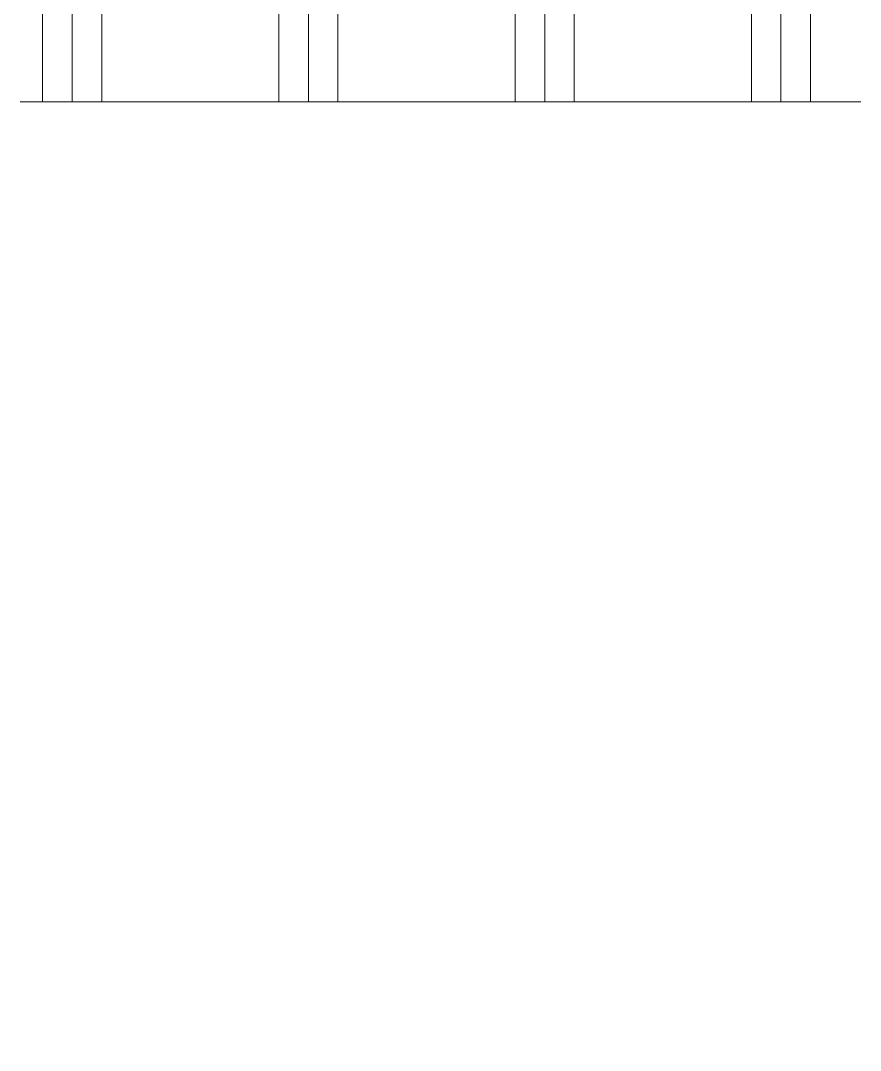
# Model space of a CAD drawing. Extents: x 65572 to 67208, y 30718 to 33598.
# Drawn here: x 66220.72 to 66229.6, y 33423.36 to 33434.26 of the extents above; entities that cross this region are included whole.
import ezdxf

# ---------------------------------------------------------------- set-up
doc = ezdxf.new("R2010")
doc.units = 0
doc.header["$LTSCALE"] = 0.5
doc.header["$MEASUREMENT"] = 0
doc.layers.add('Hatches', color=8, linetype='CONTINUOUS', lineweight=5)
doc.layers.add('Layout', color=154, linetype='CONTINUOUS', lineweight=5)

msp = doc.modelspace()

# ---------------------------------------------------------------- hatches: boundary and pattern name
at = {"layer": 'Hatches', "linetype": 'ByBlock', "true_color": 0xc9c9c9}
h = msp.add_hatch(dxfattribs=at)
h.set_pattern_fill('PLAST', color=9, scale=10, style=0)
h.set_pattern_definition([(90, (65831.572, 32663.2632), (-2.5, 2e-16), []), (90, (65831.2594, 32663.2632), (-2.5, 2e-16), []), (90, (65830.947, 32663.2632), (-2.5, 2e-16), [])])
h.paths.add_polyline_path([(66216.992, 33419.147), (66216.992, 33433.401), (66236.677, 33433.401), (66236.677, 33418.791), (66268.998, 33418.206), (66268.998, 33519.313), (66179.267, 33519.313), (66179.267, 33419.831)])

# ---------------------------------------------------------------- linework, layer by layer
at = {"layer": 'Layout', "linetype": 'ByBlock'}
msp.add_lwpolyline([(66220.711, 33433.401), (66220.716, 33433.401), (66220.721, 33433.401), (66220.726, 33433.401), (66220.731, 33433.401), (66220.737, 33433.401), (66220.742, 33433.401), (66220.747, 33433.401), (66220.752, 33433.401), (66220.758, 33433.401), (66220.763, 33433.401), (66220.768, 33433.401), (66220.773, 33433.401), (66220.778, 33433.401), (66220.784, 33433.401), (66220.789, 33433.401), (66220.794, 33433.401), (66220.799, 33433.401), (66220.805, 33433.401), (66220.81, 33433.401), (66220.815, 33433.401), (66220.82, 33433.401), (66220.825, 33433.401), (66220.831, 33433.401), (66220.836, 33433.401), (66220.841, 33433.401), (66220.846, 33433.401), (66220.852, 33433.401), (66220.857, 33433.401), (66220.862, 33433.401), (66220.867, 33433.401), (66220.873, 33433.401), (66220.878, 33433.401), (66220.883, 33433.401), (66220.888, 33433.401), (66220.893, 33433.401), (66220.899, 33433.401), (66220.904, 33433.401), (66220.909, 33433.401), (66220.914, 33433.401), (66220.92, 33433.401), (66220.925, 33433.401), (66220.93, 33433.401), (66220.935, 33433.401), (66220.94, 33433.401), (66220.946, 33433.401), (66220.951, 33433.401), (66220.956, 33433.401), (66220.961, 33433.401), (66220.967, 33433.401), (66220.972, 33433.401), (66220.977, 33433.401), (66220.982, 33433.401), (66220.987, 33433.401), (66220.993, 33433.401), (66220.998, 33433.401), (66221.003, 33433.401), (66221.008, 33433.401), (66221.014, 33433.401), (66221.019, 33433.401), (66221.024, 33433.401), (66221.029, 33433.401), (66221.035, 33433.401), (66221.04, 33433.401), (66221.045, 33433.401), (66221.05, 33433.401), (66221.055, 33433.401), (66221.061, 33433.401), (66221.066, 33433.401), (66221.071, 33433.401), (66221.076, 33433.401), (66221.082, 33433.401), (66221.087, 33433.401), (66221.092, 33433.401), (66221.097, 33433.401), (66221.102, 33433.401), (66221.108, 33433.401), (66221.113, 33433.401), (66221.118, 33433.401), (66221.123, 33433.401), (66221.129, 33433.401), (66221.134, 33433.401), (66221.139, 33433.401), (66221.144, 33433.401), (66221.149, 33433.401), (66221.155, 33433.401), (66221.16, 33433.401), (66221.165, 33433.401), (66221.17, 33433.401), (66221.176, 33433.401), (66221.181, 33433.401), (66221.186, 33433.401), (66221.191, 33433.401), (66221.196, 33433.401), (66221.202, 33433.401), (66221.207, 33433.401), (66221.212, 33433.401), (66221.217, 33433.401), (66221.223, 33433.401), (66221.228, 33433.401), (66221.233, 33433.401), (66221.238, 33433.401), (66221.244, 33433.401), (66221.249, 33433.401), (66221.254, 33433.401), (66221.259, 33433.401), (66221.264, 33433.401), (66221.27, 33433.401), (66221.275, 33433.401), (66221.28, 33433.401), (66221.285, 33433.401), (66221.291, 33433.401), (66221.296, 33433.401), (66221.301, 33433.401), (66221.306, 33433.401), (66221.311, 33433.401), (66221.317, 33433.401), (66221.322, 33433.401), (66221.327, 33433.401), (66221.332, 33433.401), (66221.338, 33433.401), (66221.343, 33433.401), (66221.348, 33433.401), (66221.353, 33433.401), (66221.358, 33433.401), (66221.364, 33433.401), (66221.369, 33433.401), (66221.374, 33433.401), (66221.379, 33433.401), (66221.385, 33433.401), (66221.39, 33433.401), (66221.395, 33433.401), (66221.4, 33433.401), (66221.406, 33433.401), (66221.411, 33433.401), (66221.416, 33433.401), (66221.421, 33433.401), (66221.426, 33433.401), (66221.432, 33433.401), (66221.437, 33433.401), (66221.442, 33433.401), (66221.447, 33433.401), (66221.453, 33433.401), (66221.458, 33433.401), (66221.463, 33433.401), (66221.468, 33433.401), (66221.473, 33433.401), (66221.479, 33433.401), (66221.484, 33433.401), (66221.489, 33433.401), (66221.494, 33433.401), (66221.5, 33433.401), (66221.505, 33433.401), (66221.51, 33433.401), (66221.515, 33433.401), (66221.52, 33433.401), (66221.526, 33433.401), (66221.531, 33433.401), (66221.536, 33433.401), (66221.541, 33433.401), (66221.547, 33433.401), (66221.552, 33433.401), (66221.557, 33433.401), (66221.562, 33433.401), (66221.568, 33433.401), (66221.573, 33433.401), (66221.578, 33433.401), (66221.583, 33433.401), (66221.588, 33433.401), (66221.594, 33433.401), (66221.599, 33433.401), (66221.604, 33433.401), (66221.609, 33433.401), (66221.615, 33433.401), (66221.62, 33433.401), (66221.625, 33433.401), (66221.63, 33433.401), (66221.635, 33433.401), (66221.641, 33433.401), (66221.646, 33433.401), (66221.651, 33433.401), (66221.656, 33433.401), (66221.662, 33433.401), (66221.667, 33433.401), (66221.672, 33433.401), (66221.677, 33433.401), (66221.682, 33433.401), (66221.688, 33433.401), (66221.693, 33433.401), (66221.698, 33433.401), (66221.703, 33433.401), (66221.709, 33433.401), (66221.714, 33433.401), (66221.719, 33433.401), (66221.724, 33433.401), (66221.729, 33433.401), (66221.735, 33433.401), (66221.74, 33433.401), (66221.745, 33433.401), (66221.75, 33433.401), (66221.756, 33433.401), (66221.761, 33433.401), (66221.766, 33433.401), (66221.771, 33433.401), (66221.777, 33433.401), (66221.782, 33433.401), (66221.787, 33433.401), (66221.792, 33433.401), (66221.797, 33433.401), (66221.803, 33433.401), (66221.808, 33433.401), (66221.813, 33433.401), (66221.818, 33433.401), (66221.824, 33433.401), (66221.829, 33433.401), (66221.834, 33433.401), (66221.839, 33433.401), (66221.844, 33433.401), (66221.85, 33433.401), (66221.855, 33433.401), (66221.86, 33433.401), (66221.865, 33433.401), (66221.871, 33433.401), (66221.876, 33433.401), (66221.881, 33433.401), (66221.886, 33433.401), (66221.891, 33433.401), (66221.897, 33433.401), (66221.902, 33433.401), (66221.907, 33433.401), (66221.912, 33433.401), (66221.918, 33433.401), (66221.923, 33433.401), (66221.928, 33433.401), (66221.933, 33433.401), (66221.939, 33433.401), (66221.944, 33433.401), (66221.949, 33433.401), (66221.954, 33433.401), (66221.959, 33433.401), (66221.965, 33433.401), (66221.97, 33433.401), (66221.975, 33433.401), (66221.98, 33433.401), (66221.986, 33433.401), (66221.991, 33433.401), (66221.996, 33433.401), (66222.001, 33433.401), (66222.006, 33433.401), (66222.012, 33433.401), (66222.017, 33433.401), (66222.022, 33433.401), (66222.027, 33433.401), (66222.033, 33433.401), (66222.038, 33433.401), (66222.043, 33433.401), (66222.048, 33433.401), (66222.053, 33433.401), (66222.059, 33433.401), (66222.064, 33433.401), (66222.069, 33433.401), (66222.074, 33433.401), (66222.08, 33433.401), (66222.085, 33433.401), (66222.09, 33433.401), (66222.095, 33433.401), (66222.1, 33433.401), (66222.106, 33433.401), (66222.111, 33433.401), (66222.116, 33433.401), (66222.121, 33433.401), (66222.127, 33433.401), (66222.132, 33433.401), (66222.137, 33433.401), (66222.142, 33433.401), (66222.148, 33433.401), (66222.153, 33433.401), (66222.158, 33433.401), (66222.163, 33433.401), (66222.168, 33433.401), (66222.174, 33433.401), (66222.179, 33433.401), (66222.184, 33433.401), (66222.189, 33433.401), (66222.195, 33433.401), (66222.2, 33433.401), (66222.205, 33433.401), (66222.21, 33433.401), (66222.215, 33433.401), (66222.221, 33433.401), (66222.226, 33433.401), (66222.231, 33433.401), (66222.236, 33433.401), (66222.242, 33433.401), (66222.247, 33433.401), (66222.252, 33433.401), (66222.257, 33433.401), (66222.262, 33433.401), (66222.268, 33433.401), (66222.273, 33433.401), (66222.278, 33433.401), (66222.283, 33433.401), (66222.289, 33433.401), (66222.294, 33433.401), (66222.299, 33433.401), (66222.304, 33433.401), (66222.31, 33433.401), (66222.315, 33433.401), (66222.32, 33433.401), (66222.325, 33433.401), (66222.33, 33433.401), (66222.336, 33433.401), (66222.341, 33433.401), (66222.346, 33433.401), (66222.351, 33433.401), (66222.357, 33433.401), (66222.362, 33433.401), (66222.367, 33433.401), (66222.372, 33433.401), (66222.377, 33433.401), (66222.383, 33433.401), (66222.388, 33433.401), (66222.393, 33433.401), (66222.398, 33433.401), (66222.404, 33433.401), (66222.409, 33433.401), (66222.414, 33433.401), (66222.419, 33433.401), (66222.424, 33433.401), (66222.43, 33433.401), (66222.435, 33433.401), (66222.44, 33433.401), (66222.445, 33433.401), (66222.451, 33433.401), (66222.456, 33433.401), (66222.461, 33433.401), (66222.466, 33433.401), (66222.471, 33433.401), (66222.477, 33433.401), (66222.482, 33433.401), (66222.487, 33433.401), (66222.492, 33433.401), (66222.498, 33433.401), (66222.503, 33433.401), (66222.508, 33433.401), (66222.513, 33433.401), (66222.519, 33433.401), (66222.524, 33433.401), (66222.529, 33433.401), (66222.534, 33433.401), (66222.539, 33433.401), (66222.545, 33433.401), (66222.55, 33433.401), (66222.555, 33433.401), (66222.56, 33433.401), (66222.566, 33433.401), (66222.572, 33433.401), (66222.577, 33433.401), (66222.583, 33433.401), (66222.589, 33433.401), (66222.595, 33433.401), (66222.601, 33433.401), (66222.606, 33433.401), (66222.612, 33433.401), (66222.618, 33433.401), (66222.624, 33433.401), (66222.63, 33433.401), (66222.636, 33433.401), (66222.641, 33433.401), (66222.647, 33433.401), (66222.653, 33433.401), (66222.659, 33433.401), (66222.665, 33433.401), (66222.671, 33433.401), (66222.676, 33433.401), (66222.682, 33433.401), (66222.688, 33433.401), (66222.694, 33433.401), (66222.7, 33433.401), (66222.706, 33433.401), (66222.711, 33433.401), (66222.717, 33433.401), (66222.723, 33433.401), (66222.729, 33433.401), (66222.735, 33433.401), (66222.74, 33433.401), (66222.746, 33433.401), (66222.752, 33433.401), (66222.758, 33433.401), (66222.764, 33433.401), (66222.77, 33433.401), (66222.775, 33433.401), (66222.781, 33433.401), (66222.787, 33433.401), (66222.793, 33433.401), (66222.799, 33433.401), (66222.805, 33433.401), (66222.81, 33433.401), (66222.816, 33433.401), (66222.822, 33433.401), (66222.828, 33433.401), (66222.834, 33433.401), (66222.839, 33433.401), (66222.845, 33433.401), (66222.851, 33433.401), (66222.857, 33433.401), (66222.863, 33433.401), (66222.869, 33433.401), (66222.874, 33433.401), (66222.88, 33433.401), (66222.886, 33433.401), (66222.892, 33433.401), (66222.898, 33433.401), (66222.904, 33433.401), (66222.909, 33433.401), (66222.915, 33433.401), (66222.921, 33433.401), (66222.927, 33433.401), (66222.933, 33433.401), (66222.939, 33433.401), (66222.944, 33433.401), (66222.95, 33433.401), (66222.956, 33433.401), (66222.962, 33433.401), (66222.968, 33433.401), (66222.973, 33433.401), (66222.979, 33433.401), (66222.985, 33433.401), (66222.991, 33433.401), (66222.997, 33433.401), (66223.003, 33433.401), (66223.008, 33433.401), (66223.014, 33433.401), (66223.02, 33433.401), (66223.026, 33433.401), (66223.032, 33433.401), (66223.038, 33433.401), (66223.043, 33433.401), (66223.049, 33433.401), (66223.055, 33433.401), (66223.061, 33433.401), (66223.067, 33433.401), (66223.072, 33433.401), (66223.078, 33433.401), (66223.084, 33433.401), (66223.09, 33433.401), (66223.096, 33433.401), (66223.102, 33433.401), (66223.107, 33433.401), (66223.113, 33433.401), (66223.119, 33433.401), (66223.125, 33433.401), (66223.131, 33433.401), (66223.137, 33433.401), (66223.142, 33433.401), (66223.148, 33433.401), (66223.154, 33433.401), (66223.16, 33433.401), (66223.166, 33433.401), (66223.172, 33433.401), (66223.177, 33433.401), (66223.183, 33433.401), (66223.189, 33433.401), (66223.195, 33433.401), (66223.201, 33433.401), (66223.206, 33433.401), (66223.212, 33433.401), (66223.218, 33433.401), (66223.224, 33433.401), (66223.23, 33433.401), (66223.236, 33433.401), (66223.241, 33433.401), (66223.247, 33433.401), (66223.253, 33433.401), (66223.259, 33433.401), (66223.265, 33433.401), (66223.271, 33433.401), (66223.276, 33433.401), (66223.282, 33433.401), (66223.288, 33433.401), (66223.294, 33433.401), (66223.3, 33433.401), (66223.305, 33433.401), (66223.311, 33433.401), (66223.317, 33433.401), (66223.323, 33433.401), (66223.329, 33433.401), (66223.335, 33433.401), (66223.34, 33433.401), (66223.346, 33433.401), (66223.352, 33433.401), (66223.358, 33433.401), (66223.364, 33433.401), (66223.37, 33433.401), (66223.375, 33433.401), (66223.381, 33433.401), (66223.387, 33433.401), (66223.393, 33433.401), (66223.399, 33433.401), (66223.405, 33433.401), (66223.41, 33433.401), (66223.416, 33433.401), (66223.422, 33433.401), (66223.428, 33433.401), (66223.434, 33433.401), (66223.439, 33433.401), (66223.445, 33433.401), (66223.451, 33433.401), (66223.457, 33433.401), (66223.463, 33433.401), (66223.469, 33433.401), (66223.474, 33433.401), (66223.48, 33433.401), (66223.486, 33433.401), (66223.492, 33433.401), (66223.498, 33433.401), (66223.504, 33433.401), (66223.509, 33433.401), (66223.515, 33433.401), (66223.521, 33433.401), (66223.527, 33433.401), (66223.533, 33433.401), (66223.538, 33433.401), (66223.544, 33433.401), (66223.55, 33433.401), (66223.556, 33433.401), (66223.562, 33433.401), (66223.568, 33433.401), (66223.573, 33433.401), (66223.579, 33433.401), (66223.585, 33433.401), (66223.591, 33433.401), (66223.597, 33433.401), (66223.603, 33433.401), (66223.608, 33433.401), (66223.614, 33433.401), (66223.62, 33433.401), (66223.626, 33433.401), (66223.632, 33433.401), (66223.638, 33433.401), (66223.643, 33433.401), (66223.649, 33433.401), (66223.655, 33433.401), (66223.661, 33433.401), (66223.667, 33433.401), (66223.672, 33433.401), (66223.678, 33433.401), (66223.684, 33433.401), (66223.69, 33433.401), (66223.696, 33433.401), (66223.702, 33433.401), (66223.707, 33433.401), (66223.713, 33433.401), (66223.719, 33433.401), (66223.725, 33433.401), (66223.731, 33433.401), (66223.737, 33433.401), (66223.742, 33433.401), (66223.748, 33433.401), (66223.754, 33433.401), (66223.76, 33433.401), (66223.766, 33433.401), (66223.771, 33433.401), (66223.777, 33433.401), (66223.783, 33433.401), (66223.789, 33433.401), (66223.795, 33433.401), (66223.801, 33433.401), (66223.806, 33433.401), (66223.812, 33433.401), (66223.818, 33433.401), (66223.824, 33433.401), (66223.83, 33433.401), (66223.836, 33433.401), (66223.841, 33433.401), (66223.847, 33433.401), (66223.853, 33433.401), (66223.859, 33433.401), (66223.865, 33433.401), (66223.871, 33433.401), (66223.876, 33433.401), (66223.882, 33433.401), (66223.888, 33433.401), (66223.894, 33433.401), (66223.9, 33433.401), (66223.905, 33433.401), (66223.911, 33433.401), (66223.917, 33433.401), (66223.923, 33433.401), (66223.929, 33433.401), (66223.935, 33433.401), (66223.94, 33433.401), (66223.946, 33433.401), (66223.952, 33433.401), (66223.958, 33433.401), (66223.964, 33433.401), (66223.97, 33433.401), (66223.975, 33433.401), (66223.981, 33433.401), (66223.987, 33433.401), (66223.993, 33433.401), (66223.999, 33433.401), (66224.004, 33433.401), (66224.01, 33433.401), (66224.016, 33433.401), (66224.022, 33433.401), (66224.028, 33433.401), (66224.034, 33433.401), (66224.039, 33433.401), (66224.045, 33433.401), (66224.051, 33433.401), (66224.057, 33433.401), (66224.063, 33433.401), (66224.069, 33433.401), (66224.074, 33433.401), (66224.08, 33433.401), (66224.086, 33433.401), (66224.092, 33433.401), (66224.098, 33433.401), (66224.104, 33433.401), (66224.109, 33433.401), (66224.115, 33433.401), (66224.121, 33433.401), (66224.127, 33433.401), (66224.133, 33433.401), (66224.138, 33433.401), (66224.144, 33433.401), (66224.15, 33433.401), (66224.156, 33433.401), (66224.162, 33433.401), (66224.168, 33433.401), (66224.173, 33433.401), (66224.179, 33433.401), (66224.185, 33433.401), (66224.191, 33433.401), (66224.197, 33433.401), (66224.203, 33433.401), (66224.208, 33433.401), (66224.214, 33433.401), (66224.22, 33433.401), (66224.226, 33433.401), (66224.232, 33433.401), (66224.237, 33433.401), (66224.243, 33433.401), (66224.249, 33433.401), (66224.255, 33433.401), (66224.261, 33433.401), (66224.267, 33433.401), (66224.272, 33433.401), (66224.278, 33433.401), (66224.284, 33433.401), (66224.29, 33433.401), (66224.296, 33433.401), (66224.302, 33433.401), (66224.307, 33433.401), (66224.313, 33433.401), (66224.319, 33433.401), (66224.325, 33433.401), (66224.331, 33433.401), (66224.337, 33433.401), (66224.342, 33433.401), (66224.348, 33433.401), (66224.354, 33433.401), (66224.36, 33433.401), (66224.366, 33433.401), (66224.371, 33433.401), (66224.377, 33433.401), (66224.383, 33433.401), (66224.389, 33433.401), (66224.395, 33433.401), (66224.401, 33433.401), (66224.406, 33433.401), (66224.412, 33433.401), (66224.418, 33433.401), (66224.424, 33433.401), (66224.43, 33433.401), (66224.436, 33433.401), (66224.441, 33433.401), (66224.447, 33433.401), (66224.453, 33433.401), (66224.459, 33433.401), (66224.465, 33433.401), (66224.47, 33433.401), (66224.476, 33433.401), (66224.482, 33433.401), (66224.488, 33433.401), (66224.494, 33433.401), (66224.5, 33433.401), (66224.505, 33433.401), (66224.511, 33433.401), (66224.517, 33433.401), (66224.523, 33433.401), (66224.529, 33433.401), (66224.535, 33433.401), (66224.54, 33433.401), (66224.546, 33433.401), (66224.552, 33433.401), (66224.558, 33433.401), (66224.564, 33433.401), (66224.57, 33433.401), (66224.575, 33433.401), (66224.581, 33433.401), (66224.587, 33433.401), (66224.593, 33433.401), (66224.599, 33433.401), (66224.604, 33433.401), (66224.61, 33433.401), (66224.616, 33433.401), (66224.622, 33433.401), (66224.628, 33433.401), (66224.634, 33433.401), (66224.639, 33433.401), (66224.645, 33433.401), (66224.651, 33433.401), (66224.658, 33433.401), (66224.664, 33433.401), (66224.67, 33433.401), (66224.676, 33433.401), (66224.682, 33433.401), (66224.688, 33433.401), (66224.694, 33433.401), (66224.7, 33433.401), (66224.707, 33433.401), (66224.713, 33433.401), (66224.719, 33433.401), (66224.725, 33433.401), (66224.731, 33433.401), (66224.737, 33433.401), (66224.743, 33433.401), (66224.75, 33433.401), (66224.756, 33433.401), (66224.762, 33433.401), (66224.768, 33433.401), (66224.774, 33433.401), (66224.78, 33433.401), (66224.786, 33433.401), (66224.792, 33433.401), (66224.799, 33433.401), (66224.805, 33433.401), (66224.811, 33433.401), (66224.817, 33433.401), (66224.823, 33433.401), (66224.829, 33433.401), (66224.835, 33433.401), (66224.842, 33433.401), (66224.848, 33433.401), (66224.854, 33433.401), (66224.86, 33433.401), (66224.866, 33433.401), (66224.872, 33433.401), (66224.878, 33433.401), (66224.884, 33433.401), (66224.891, 33433.401), (66224.897, 33433.401), (66224.903, 33433.401), (66224.909, 33433.401), (66224.915, 33433.401), (66224.921, 33433.401), (66224.927, 33433.401), (66224.934, 33433.401), (66224.94, 33433.401), (66224.946, 33433.401), (66224.952, 33433.401), (66224.958, 33433.401), (66224.964, 33433.401), (66224.97, 33433.401), (66224.976, 33433.401), (66224.983, 33433.401), (66224.989, 33433.401), (66224.995, 33433.401), (66225.001, 33433.401), (66225.007, 33433.401), (66225.013, 33433.401), (66225.019, 33433.401), (66225.026, 33433.401), (66225.032, 33433.401), (66225.038, 33433.401), (66225.044, 33433.401), (66225.05, 33433.401), (66225.056, 33433.401), (66225.062, 33433.401), (66225.068, 33433.401), (66225.075, 33433.401), (66225.081, 33433.401), (66225.087, 33433.401), (66225.093, 33433.401), (66225.099, 33433.401), (66225.105, 33433.401), (66225.111, 33433.401), (66225.117, 33433.401), (66225.124, 33433.401), (66225.13, 33433.401), (66225.136, 33433.401), (66225.142, 33433.401), (66225.148, 33433.401), (66225.154, 33433.401), (66225.16, 33433.401), (66225.167, 33433.401), (66225.173, 33433.401), (66225.179, 33433.401), (66225.185, 33433.401), (66225.191, 33433.401), (66225.197, 33433.401), (66225.203, 33433.401), (66225.209, 33433.401), (66225.216, 33433.401), (66225.222, 33433.401), (66225.228, 33433.401), (66225.234, 33433.401), (66225.24, 33433.401), (66225.246, 33433.401), (66225.252, 33433.401), (66225.259, 33433.401), (66225.265, 33433.401), (66225.271, 33433.401), (66225.277, 33433.401), (66225.283, 33433.401), (66225.289, 33433.401), (66225.295, 33433.401), (66225.301, 33433.401), (66225.308, 33433.401), (66225.314, 33433.401), (66225.32, 33433.401), (66225.326, 33433.401), (66225.332, 33433.401), (66225.338, 33433.401), (66225.344, 33433.401), (66225.351, 33433.401), (66225.357, 33433.401), (66225.363, 33433.401), (66225.369, 33433.401), (66225.375, 33433.401), (66225.381, 33433.401), (66225.387, 33433.401), (66225.393, 33433.401), (66225.4, 33433.401), (66225.406, 33433.401), (66225.412, 33433.401), (66225.418, 33433.401), (66225.424, 33433.401), (66225.43, 33433.401), (66225.436, 33433.401), (66225.443, 33433.401), (66225.449, 33433.401), (66225.455, 33433.401), (66225.461, 33433.401), (66225.467, 33433.401), (66225.473, 33433.401), (66225.479, 33433.401), (66225.485, 33433.401), (66225.492, 33433.401), (66225.498, 33433.401), (66225.504, 33433.401), (66225.51, 33433.401), (66225.516, 33433.401), (66225.522, 33433.401), (66225.528, 33433.401), (66225.534, 33433.401), (66225.541, 33433.401), (66225.547, 33433.401), (66225.553, 33433.401), (66225.559, 33433.401), (66225.565, 33433.401), (66225.571, 33433.401), (66225.577, 33433.401), (66225.584, 33433.401), (66225.59, 33433.401), (66225.596, 33433.401), (66225.602, 33433.401), (66225.608, 33433.401), (66225.614, 33433.401), (66225.62, 33433.401), (66225.626, 33433.401), (66225.633, 33433.401), (66225.639, 33433.401), (66225.645, 33433.401), (66225.651, 33433.401), (66225.657, 33433.401), (66225.663, 33433.401), (66225.669, 33433.401), (66225.676, 33433.401), (66225.682, 33433.401), (66225.688, 33433.401), (66225.694, 33433.401), (66225.7, 33433.401), (66225.706, 33433.401), (66225.712, 33433.401), (66225.718, 33433.401), (66225.725, 33433.401), (66225.731, 33433.401), (66225.737, 33433.401), (66225.743, 33433.401), (66225.749, 33433.401), (66225.755, 33433.401), (66225.761, 33433.401), (66225.768, 33433.401), (66225.774, 33433.401), (66225.78, 33433.401), (66225.786, 33433.401), (66225.792, 33433.401), (66225.798, 33433.401), (66225.804, 33433.401), (66225.81, 33433.401), (66225.817, 33433.401), (66225.823, 33433.401), (66225.829, 33433.401), (66225.835, 33433.401), (66225.841, 33433.401), (66225.847, 33433.401), (66225.853, 33433.401), (66225.86, 33433.401), (66225.866, 33433.401), (66225.872, 33433.401), (66225.878, 33433.401), (66225.884, 33433.401), (66225.89, 33433.401), (66225.896, 33433.401), (66225.902, 33433.401), (66225.909, 33433.401), (66225.915, 33433.401), (66225.921, 33433.401), (66225.927, 33433.401), (66225.933, 33433.401), (66225.939, 33433.401), (66225.945, 33433.401), (66225.952, 33433.401), (66225.958, 33433.401), (66225.964, 33433.401), (66225.97, 33433.401), (66225.976, 33433.401), (66225.982, 33433.401), (66225.988, 33433.401), (66225.994, 33433.401), (66226.001, 33433.401), (66226.007, 33433.401), (66226.013, 33433.401), (66226.019, 33433.401), (66226.025, 33433.401), (66226.031, 33433.401), (66226.037, 33433.401), (66226.043, 33433.401), (66226.05, 33433.401), (66226.056, 33433.401), (66226.062, 33433.401), (66226.068, 33433.401), (66226.074, 33433.401), (66226.08, 33433.401), (66226.086, 33433.401), (66226.093, 33433.401), (66226.099, 33433.401), (66226.105, 33433.401), (66226.111, 33433.401), (66226.117, 33433.401), (66226.123, 33433.401), (66226.129, 33433.401), (66226.135, 33433.401), (66226.142, 33433.401), (66226.148, 33433.401), (66226.154, 33433.401), (66226.16, 33433.401), (66226.166, 33433.401), (66226.172, 33433.401), (66226.178, 33433.401), (66226.185, 33433.401), (66226.191, 33433.401), (66226.197, 33433.401), (66226.203, 33433.401), (66226.209, 33433.401), (66226.215, 33433.401), (66226.221, 33433.401), (66226.227, 33433.401), (66226.234, 33433.401), (66226.24, 33433.401), (66226.246, 33433.401), (66226.252, 33433.401), (66226.258, 33433.401), (66226.264, 33433.401), (66226.27, 33433.401), (66226.277, 33433.401), (66226.283, 33433.401), (66226.289, 33433.401), (66226.295, 33433.401), (66226.301, 33433.401), (66226.307, 33433.401), (66226.313, 33433.401), (66226.319, 33433.401), (66226.326, 33433.401), (66226.332, 33433.401), (66226.338, 33433.401), (66226.344, 33433.401), (66226.35, 33433.401), (66226.356, 33433.401), (66226.362, 33433.401), (66226.369, 33433.401), (66226.375, 33433.401), (66226.381, 33433.401), (66226.387, 33433.401), (66226.393, 33433.401), (66226.399, 33433.401), (66226.405, 33433.401), (66226.411, 33433.401), (66226.418, 33433.401), (66226.424, 33433.401), (66226.43, 33433.401), (66226.436, 33433.401), (66226.442, 33433.401), (66226.448, 33433.401), (66226.454, 33433.401), (66226.461, 33433.401), (66226.467, 33433.401), (66226.473, 33433.401), (66226.479, 33433.401), (66226.485, 33433.401), (66226.491, 33433.401), (66226.497, 33433.401), (66226.503, 33433.401), (66226.51, 33433.401), (66226.516, 33433.401), (66226.522, 33433.401), (66226.528, 33433.401), (66226.534, 33433.401), (66226.54, 33433.401), (66226.546, 33433.401), (66226.552, 33433.401), (66226.559, 33433.401), (66226.565, 33433.401), (66226.571, 33433.401), (66226.577, 33433.401), (66226.583, 33433.401), (66226.589, 33433.401), (66226.595, 33433.401), (66226.602, 33433.401), (66226.608, 33433.401), (66226.614, 33433.401), (66226.62, 33433.401), (66226.626, 33433.401), (66226.632, 33433.401), (66226.638, 33433.401), (66226.644, 33433.401), (66226.651, 33433.401), (66226.657, 33433.401), (66226.663, 33433.401), (66226.669, 33433.401), (66226.675, 33433.401), (66226.681, 33433.401), (66226.687, 33433.401), (66226.694, 33433.401), (66226.7, 33433.401), (66226.706, 33433.401), (66226.712, 33433.401), (66226.718, 33433.401), (66226.724, 33433.401), (66226.73, 33433.401), (66226.736, 33433.401), (66226.743, 33433.401), (66226.749, 33433.401), (66226.755, 33433.401), (66226.761, 33433.401), (66226.767, 33433.401), (66226.773, 33433.401), (66226.779, 33433.401), (66226.786, 33433.401), (66226.792, 33433.401), (66226.798, 33433.401), (66226.804, 33433.401), (66226.81, 33433.401), (66226.816, 33433.401), (66226.822, 33433.401), (66226.828, 33433.401), (66226.835, 33433.401), (66226.841, 33433.401), (66226.847, 33433.401), (66226.853, 33433.401), (66226.859, 33433.401), (66226.865, 33433.401), (66226.871, 33433.401), (66226.878, 33433.401), (66226.884, 33433.401), (66226.89, 33433.401), (66226.896, 33433.401), (66226.902, 33433.401), (66226.908, 33433.401), (66226.914, 33433.401), (66226.92, 33433.401), (66226.927, 33433.401), (66226.933, 33433.401), (66226.939, 33433.401), (66226.945, 33433.401), (66226.951, 33433.401), (66226.957, 33433.401), (66226.963, 33433.401), (66226.97, 33433.401), (66226.976, 33433.401), (66226.982, 33433.401), (66226.988, 33433.401), (66226.994, 33433.401), (66227, 33433.401), (66227.006, 33433.401), (66227.012, 33433.401), (66227.019, 33433.401), (66227.025, 33433.401), (66227.031, 33433.401), (66227.037, 33433.401), (66227.043, 33433.401), (66227.049, 33433.401), (66227.055, 33433.401), (66227.061, 33433.401), (66227.068, 33433.401), (66227.074, 33433.401), (66227.08, 33433.401), (66227.086, 33433.401), (66227.092, 33433.401), (66227.098, 33433.401), (66227.104, 33433.401), (66227.111, 33433.401), (66227.117, 33433.401), (66227.123, 33433.401), (66227.129, 33433.401), (66227.135, 33433.401), (66227.141, 33433.401), (66227.147, 33433.401), (66227.153, 33433.401), (66227.16, 33433.401), (66227.166, 33433.401), (66227.172, 33433.401), (66227.178, 33433.401), (66227.184, 33433.401), (66227.19, 33433.401), (66227.196, 33433.401), (66227.203, 33433.401), (66227.209, 33433.401), (66227.215, 33433.401), (66227.221, 33433.401), (66227.227, 33433.401), (66227.233, 33433.401), (66227.239, 33433.401), (66227.245, 33433.401), (66227.252, 33433.401), (66227.258, 33433.401), (66227.264, 33433.401), (66227.27, 33433.401), (66227.276, 33433.401), (66227.282, 33433.401), (66227.288, 33433.401), (66227.295, 33433.401), (66227.301, 33433.401), (66227.307, 33433.401), (66227.313, 33433.401), (66227.319, 33433.401), (66227.325, 33433.401), (66227.331, 33433.401), (66227.337, 33433.401), (66227.344, 33433.401), (66227.35, 33433.401), (66227.356, 33433.401), (66227.362, 33433.401), (66227.368, 33433.401), (66227.374, 33433.401), (66227.38, 33433.401), (66227.387, 33433.401), (66227.393, 33433.401), (66227.399, 33433.401), (66227.405, 33433.401), (66227.411, 33433.401), (66227.417, 33433.401), (66227.423, 33433.401), (66227.429, 33433.401), (66227.436, 33433.401), (66227.442, 33433.401), (66227.448, 33433.401), (66227.454, 33433.401), (66227.46, 33433.401), (66227.466, 33433.401), (66227.472, 33433.401), (66227.479, 33433.401), (66227.485, 33433.401), (66227.491, 33433.401), (66227.497, 33433.401), (66227.503, 33433.401), (66227.509, 33433.401), (66227.515, 33433.401), (66227.521, 33433.401), (66227.528, 33433.401), (66227.534, 33433.401), (66227.54, 33433.401), (66227.546, 33433.401), (66227.552, 33433.401), (66227.558, 33433.401), (66227.564, 33433.401), (66227.57, 33433.401), (66227.577, 33433.401), (66227.583, 33433.401), (66227.589, 33433.401), (66227.595, 33433.401), (66227.601, 33433.401), (66227.607, 33433.401), (66227.613, 33433.401), (66227.62, 33433.401), (66227.626, 33433.401), (66227.632, 33433.401), (66227.638, 33433.401), (66227.644, 33433.401), (66227.65, 33433.401), (66227.656, 33433.401), (66227.662, 33433.401), (66227.669, 33433.401), (66227.675, 33433.401), (66227.681, 33433.401), (66227.687, 33433.401), (66227.693, 33433.401), (66227.699, 33433.401), (66227.705, 33433.401), (66227.712, 33433.401), (66227.718, 33433.401), (66227.724, 33433.401), (66227.73, 33433.401), (66227.736, 33433.401), (66227.742, 33433.401), (66227.748, 33433.401), (66227.754, 33433.401), (66227.761, 33433.401), (66227.767, 33433.401), (66227.773, 33433.401), (66227.779, 33433.401), (66227.785, 33433.401), (66227.791, 33433.401), (66227.797, 33433.401), (66227.804, 33433.401), (66227.81, 33433.401), (66227.816, 33433.401), (66227.822, 33433.401), (66227.828, 33433.401), (66227.834, 33433.401), (66227.84, 33433.401), (66227.846, 33433.401), (66227.853, 33433.401), (66227.859, 33433.401), (66227.865, 33433.401), (66227.871, 33433.401), (66227.877, 33433.401), (66227.883, 33433.401), (66227.889, 33433.401), (66227.896, 33433.401), (66227.902, 33433.401), (66227.908, 33433.401), (66227.914, 33433.401), (66227.92, 33433.401), (66227.926, 33433.401), (66227.932, 33433.401), (66227.938, 33433.401), (66227.945, 33433.401), (66227.951, 33433.401), (66227.957, 33433.401), (66227.963, 33433.401), (66227.969, 33433.401), (66227.975, 33433.401), (66227.981, 33433.401), (66227.987, 33433.401), (66227.994, 33433.401), (66228, 33433.401), (66228.006, 33433.401), (66228.012, 33433.401), (66228.018, 33433.401), (66228.024, 33433.401), (66228.03, 33433.401), (66228.037, 33433.401), (66228.043, 33433.401), (66228.049, 33433.401), (66228.055, 33433.401), (66228.061, 33433.401), (66228.067, 33433.401), (66228.073, 33433.401), (66228.079, 33433.401), (66228.086, 33433.401), (66228.092, 33433.401), (66228.098, 33433.401), (66228.104, 33433.401), (66228.11, 33433.401), (66228.116, 33433.401), (66228.122, 33433.401), (66228.129, 33433.401), (66228.135, 33433.401), (66228.141, 33433.401), (66228.147, 33433.401), (66228.153, 33433.401), (66228.159, 33433.401), (66228.165, 33433.401), (66228.171, 33433.401), (66228.178, 33433.401), (66228.184, 33433.401), (66228.19, 33433.401), (66228.196, 33433.401), (66228.202, 33433.401), (66228.208, 33433.401), (66228.214, 33433.401), (66228.221, 33433.401), (66228.227, 33433.401), (66228.233, 33433.401), (66228.239, 33433.401), (66228.245, 33433.401), (66228.251, 33433.401), (66228.257, 33433.401), (66228.263, 33433.401), (66228.27, 33433.401), (66228.276, 33433.401), (66228.282, 33433.401), (66228.288, 33433.401), (66228.294, 33433.401), (66228.3, 33433.401), (66228.306, 33433.401), (66228.313, 33433.401), (66228.319, 33433.401), (66228.325, 33433.401), (66228.331, 33433.401), (66228.337, 33433.401), (66228.343, 33433.401), (66228.349, 33433.401), (66228.355, 33433.401), (66228.362, 33433.401), (66228.368, 33433.401), (66228.374, 33433.401), (66228.38, 33433.401), (66228.386, 33433.401), (66228.392, 33433.401), (66228.398, 33433.401), (66228.405, 33433.401), (66228.411, 33433.401), (66228.417, 33433.401), (66228.423, 33433.401), (66228.429, 33433.401), (66228.435, 33433.401), (66228.441, 33433.401), (66228.447, 33433.401), (66228.454, 33433.401), (66228.46, 33433.401), (66228.466, 33433.401), (66228.472, 33433.401), (66228.478, 33433.401), (66228.484, 33433.401), (66228.49, 33433.401), (66228.496, 33433.401), (66228.503, 33433.401), (66228.509, 33433.401), (66228.515, 33433.401), (66228.521, 33433.401), (66228.527, 33433.401), (66228.533, 33433.401), (66228.539, 33433.401), (66228.546, 33433.401), (66228.552, 33433.401), (66228.558, 33433.401), (66228.564, 33433.401), (66228.57, 33433.401), (66228.576, 33433.401), (66228.582, 33433.401), (66228.588, 33433.401), (66228.595, 33433.401), (66228.601, 33433.401), (66228.607, 33433.401), (66228.613, 33433.401), (66228.619, 33433.401), (66228.625, 33433.401), (66228.631, 33433.401), (66228.638, 33433.401), (66228.644, 33433.401), (66228.65, 33433.401), (66228.656, 33433.401), (66228.662, 33433.401), (66228.668, 33433.401), (66228.674, 33433.401), (66228.68, 33433.401), (66228.687, 33433.401), (66228.693, 33433.401), (66228.699, 33433.401), (66228.705, 33433.401), (66228.711, 33433.401), (66228.717, 33433.401), (66228.723, 33433.401), (66228.73, 33433.401), (66228.736, 33433.401), (66228.742, 33433.401), (66228.748, 33433.401), (66228.754, 33433.401), (66228.76, 33433.401), (66228.766, 33433.401), (66228.772, 33433.401), (66228.779, 33433.401), (66228.785, 33433.401), (66228.791, 33433.401), (66228.797, 33433.401), (66228.803, 33433.401), (66228.809, 33433.401), (66228.815, 33433.401), (66228.822, 33433.401), (66228.828, 33433.401), (66228.834, 33433.401), (66228.84, 33433.401), (66228.846, 33433.401), (66228.852, 33433.401), (66228.858, 33433.401), (66228.864, 33433.401), (66228.871, 33433.401), (66228.877, 33433.401), (66228.883, 33433.401), (66228.889, 33433.401), (66228.895, 33433.401), (66228.901, 33433.401), (66228.907, 33433.401), (66228.914, 33433.401), (66228.92, 33433.401), (66228.926, 33433.401), (66228.932, 33433.401), (66228.938, 33433.401), (66228.944, 33433.401), (66228.95, 33433.401), (66228.956, 33433.401), (66228.963, 33433.401), (66228.969, 33433.401), (66228.975, 33433.401), (66228.981, 33433.401), (66228.987, 33433.401), (66228.993, 33433.401), (66228.999, 33433.401), (66229.005, 33433.401), (66229.012, 33433.401), (66229.018, 33433.401), (66229.024, 33433.401), (66229.03, 33433.401), (66229.036, 33433.401), (66229.041, 33433.401), (66229.047, 33433.401), (66229.053, 33433.401), (66229.059, 33433.401), (66229.065, 33433.401), (66229.071, 33433.401), (66229.076, 33433.401), (66229.082, 33433.401), (66229.088, 33433.401), (66229.094, 33433.401), (66229.1, 33433.401), (66229.105, 33433.401), (66229.111, 33433.401), (66229.117, 33433.401), (66229.123, 33433.401), (66229.129, 33433.401), (66229.135, 33433.401), (66229.14, 33433.401), (66229.146, 33433.401), (66229.152, 33433.401), (66229.158, 33433.401), (66229.164, 33433.401), (66229.17, 33433.401), (66229.175, 33433.401), (66229.181, 33433.401), (66229.187, 33433.401), (66229.193, 33433.401), (66229.199, 33433.401), (66229.205, 33433.401), (66229.21, 33433.401), (66229.216, 33433.401), (66229.222, 33433.401), (66229.228, 33433.401), (66229.234, 33433.401), (66229.239, 33433.401), (66229.245, 33433.401), (66229.251, 33433.401), (66229.257, 33433.401), (66229.263, 33433.401), (66229.269, 33433.401), (66229.274, 33433.401), (66229.28, 33433.401), (66229.286, 33433.401), (66229.292, 33433.401), (66229.298, 33433.401), (66229.304, 33433.401), (66229.309, 33433.401), (66229.315, 33433.401), (66229.321, 33433.401), (66229.327, 33433.401), (66229.333, 33433.401), (66229.338, 33433.401), (66229.344, 33433.401), (66229.35, 33433.401), (66229.356, 33433.401), (66229.362, 33433.401), (66229.368, 33433.401), (66229.373, 33433.401), (66229.379, 33433.401), (66229.385, 33433.401), (66229.391, 33433.401), (66229.397, 33433.401), (66229.403, 33433.401), (66229.408, 33433.401), (66229.414, 33433.401), (66229.42, 33433.401), (66229.426, 33433.401), (66229.432, 33433.401), (66229.438, 33433.401), (66229.443, 33433.401), (66229.449, 33433.401), (66229.455, 33433.401), (66229.461, 33433.401), (66229.467, 33433.401), (66229.472, 33433.401), (66229.478, 33433.401), (66229.484, 33433.401), (66229.49, 33433.401), (66229.496, 33433.401), (66229.502, 33433.401), (66229.507, 33433.401), (66229.513, 33433.401), (66229.519, 33433.401), (66229.525, 33433.401), (66229.531, 33433.401), (66229.537, 33433.401), (66229.542, 33433.401), (66229.548, 33433.401), (66229.554, 33433.401), (66229.56, 33433.401), (66229.566, 33433.401), (66229.571, 33433.401), (66229.577, 33433.401), (66229.583, 33433.401), (66229.589, 33433.401), (66229.595, 33433.401), (66229.601, 33433.401), (66229.606, 33433.401)], dxfattribs=at)

doc.saveas('drawing.dxf')
